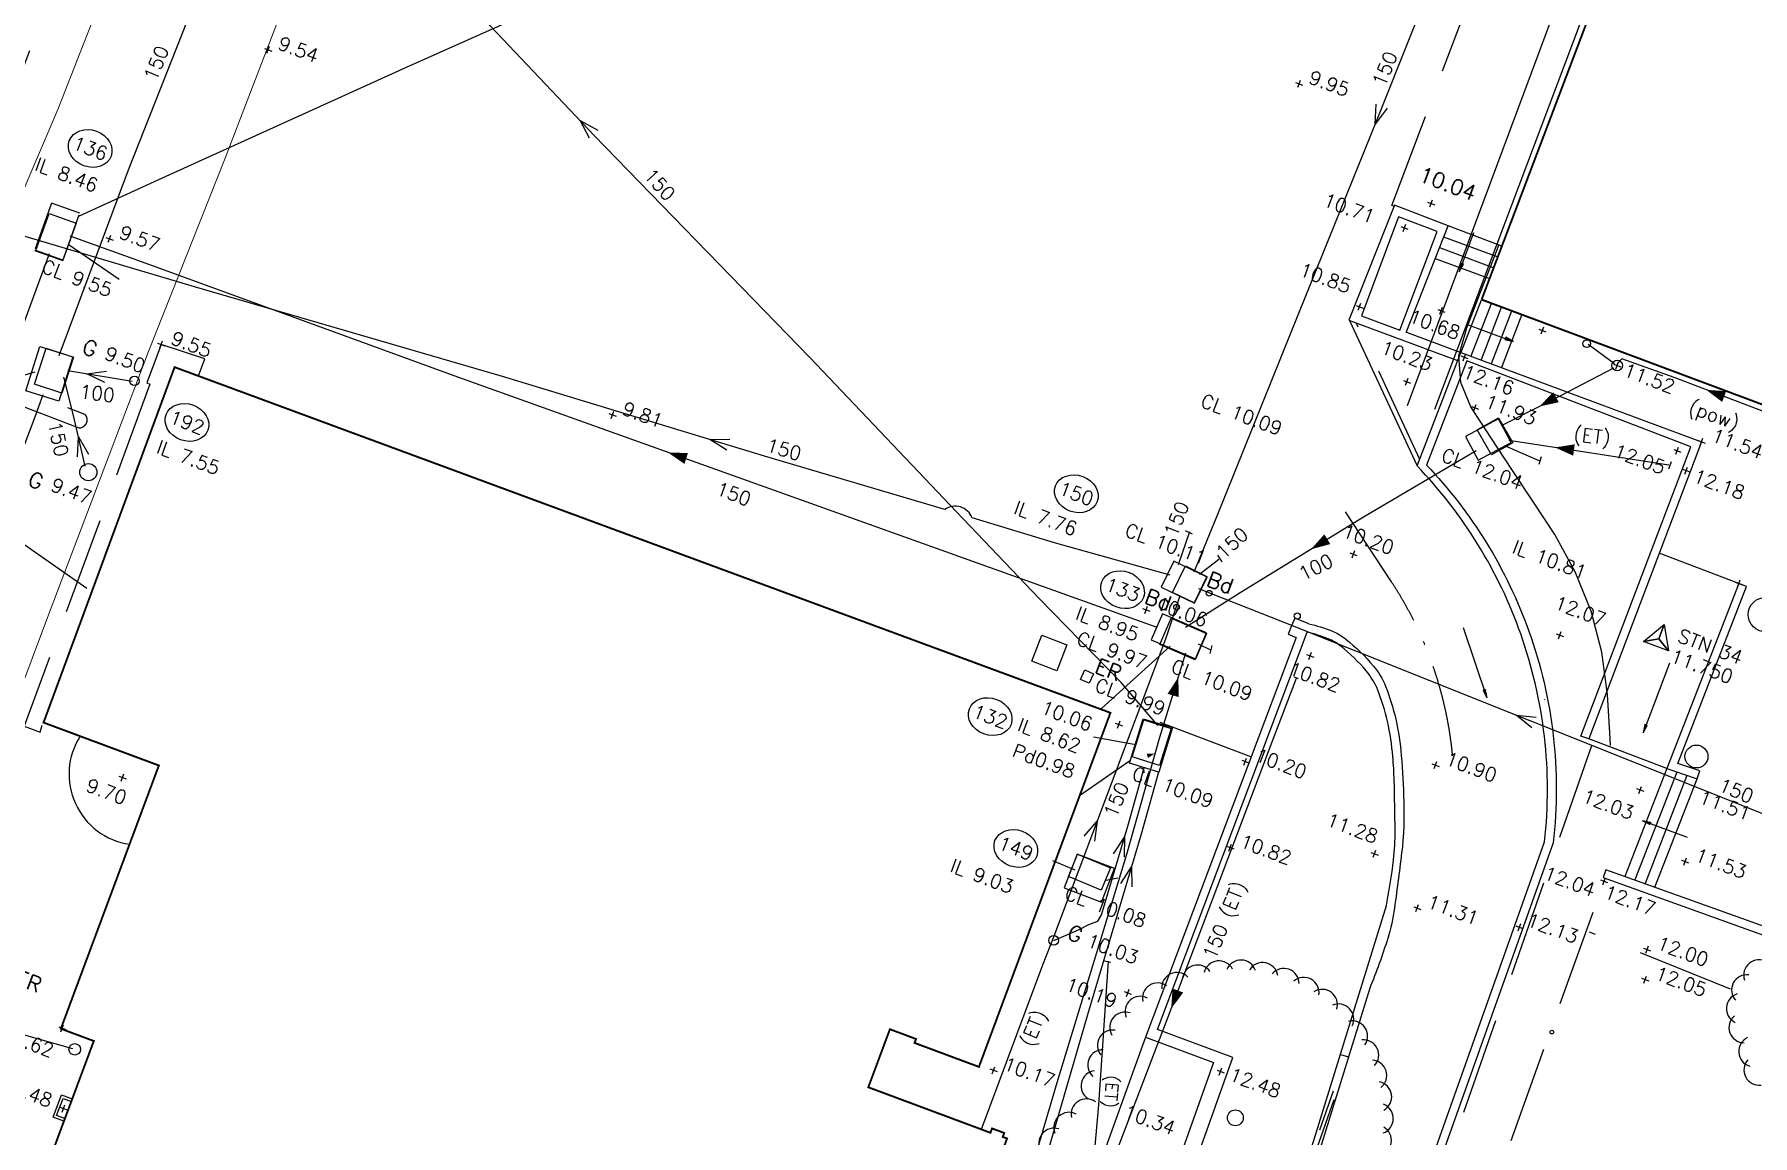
# Model space of a CAD drawing. Header units: millimetres. Extents: x 521005098 to 521837086, y 174609906 to 175681253.
# Drawn here: x 521315732 to 521360693, y 174778175 to 174806991 of the extents above; entities that cross this region are included whole.
import ezdxf
from ezdxf.enums import TextEntityAlignment as Align

# ---------------------------------------------------------------- set-up
doc = ezdxf.new("R2010")
doc.units = ezdxf.units.MM
doc.header["$LTSCALE"] = 200
for name, pattern in [('layout$0$ACAD_ISO10W100', [18.5, 12, -3, 0.5, -3]), ('layout$0$DASHED', [19.05, 12.7, -6.35]), ('layout$0$HIDDEN', [9.525, 6.35, -3.175]), ('layout$0$survey$0$DASHED', [19.05, 12.7, -6.35])]:
    doc.linetypes.add(name, pattern=pattern)
for name, color, linetype in [('layout$0$CWAY-CHAN-PAD', 31, 'Continuous'), ('layout$0$ED-CHAMBER', 7, 'layout$0$HIDDEN'), ('layout$0$ED-FOUL', 3, 'Continuous'), ('layout$0$ED-STORM', 3, 'Continuous'), ('layout$0$EX_MCWS', 7, 'Continuous'), ('layout$0$GT Path', 3, 'Continuous'), ('layout$0$GT Road', 6, 'Continuous'), ('layout$0$GT wall', 3, 'Continuous'), ('layout$0$survey$0$BT', 8, 'Continuous'), ('layout$0$survey$0$BUILDING', 8, 'Continuous'), ('layout$0$survey$0$CONTROL', 8, 'Continuous'), ('layout$0$survey$0$DETAIL', 8, 'Continuous'), ('layout$0$survey$0$GAS', 8, 'Continuous'), ('layout$0$survey$0$LEVEL', 8, 'Continuous'), ('layout$0$survey$0$ROAD', 8, 'Continuous'), ('layout$0$survey$0$SERVICE', 8, 'Continuous'), ('layout$0$survey$0$STAIRS', 8, 'Continuous'), ('layout$0$survey$0$TEXT_SERVICE', 8, 'Continuous'), ('layout$0$survey$0$VEGETATION', 8, 'Continuous'), ('layout$0$Wood Fence', 3, 'layout$0$FENCELINE1')]:
    doc.layers.add(name, color=color, linetype=linetype)
doc.styles.add('layout$0$ROMANS', font='Romans.shx')
doc.styles.add('layout$0$survey$0$ROMANS', font='Romans.shx')
doc.linetypes.add('layout$0$FENCELINE1', pattern='A,6.35,-2.54,[133,ltypeshp.shx,S=2.54,R=0,X=-2.54,Y=0],-2.54,25.4', length=36.83)

# ---------------------------------------------------------------- blocks, each defined once
blk = doc.blocks.new('layout$0$F')
at = {"layer": 'layout$0$ED-FOUL'}
blk.add_lwpolyline([(0, 0, 0, 0.3, 0), (-0.5, 0, 0.3, 0.3, 0)], format="xyseb", dxfattribs=at)
blk = doc.blocks.new('layout$0$S')
at = {"layer": 'layout$0$ED-STORM'}
blk.add_lwpolyline([(-0.5, 0.15), (0.001, 0), (-0.5, -0.151)], dxfattribs=at)
blk = doc.blocks.new('layout')
at = {"layer": 'layout$0$CWAY-CHAN-PAD'}
blk.add_polyline3d([(521356973.1, 174788383.2, 10749.5), (521356954, 174788712, 10733), (521356895, 174789720, 10683), (521356749, 174790822, 10633), (521356467, 174791897, 10583), (521356053, 174792929, 10533), (521355514, 174793901, 10483), (521354960, 174794747, 10433), (521354411, 174795583, 10383), (521353862, 174796419, 10333), (521353322, 174797241, 10283), (521353053, 174797884, 10233), (521353009, 174798579, 10183), (521353213, 174799310, 10133), (521353573, 174800243, 10083), (521353934, 174801176, 10033), (521354048, 174801472, 10018)], dxfattribs=at)
at = {"layer": 'layout$0$ED-CHAMBER'}
for points in [[(521316477.9, 174801072.9), (521316919.2, 174802314.8), (521316179.8, 174802577.5), (521315738.5, 174801335.5), (521316477.9, 174801072.9)], [(521316738.8, 174798553.1), (521316373, 174797393), (521315510.6, 174797664.9), (521315876.3, 174798824.9), (521316738.8, 174798553.1)], [(521354041.8, 174796933.9), (521353176.8, 174796469.4), (521353511.8, 174795845.6), (521354376.9, 174796310.1), (521354041.8, 174796933.9)], [(521346421.8, 174792790.2), (521345548.7, 174793209.8), (521345218.8, 174792523.3), (521346092, 174792103.8), (521346421.8, 174792790.2)], [(521346405.7, 174791332), (521345250.6, 174791829.8), (521344957, 174791148.5), (521346112.1, 174790650.8), (521346405.7, 174791332)], [(521345510, 174788850.6), (521345154.8, 174787684.3), (521344388.8, 174787917.5), (521344744.1, 174789083.9), (521345510, 174788850.6)], [(521343020.7, 174785538.9), (521342680.2, 174784657), (521343656.4, 174784280.1), (521343997, 174785161.8), (521343020.7, 174785538.9)]]:
    blk.add_lwpolyline(points, dxfattribs=at)
at = {"layer": 'layout$0$ED-FOUL'}
for points in [[(521337195.1, 174811501.6), (521331960.6, 174809025.2), (521325456.9, 174806126.1), (521319072.2, 174803226.9), (521316900.7, 174802231.2)], [(521337195.1, 174811501.6), (521331960.6, 174809025.2), (521325456.9, 174806126.1), (521319072.2, 174803226.9), (521316900.7, 174802231.2)], [(521345113.7, 174791475), (521337343.8, 174794249.3), (521326811.2, 174798018.7), (521318752.2, 174800963.7), (521316671.8, 174801709.1)], [(521345113.7, 174791475), (521337343.8, 174794249.3), (521326811.2, 174798018.7), (521318752.2, 174800963.7), (521316671.8, 174801709.1)], [(521316120, 174801251.1), (521313995.4, 174795477.5), (521310780.7, 174786327), (521308299.3, 174779504.8)], [(521316120, 174801251.1), (521313995.4, 174795477.5), (521310780.7, 174786327), (521308299.3, 174779504.8)], [(521317954.9, 174800573.9), (521316620.5, 174801495.3)], [(521317954.9, 174800573.9), (521316620.5, 174801495.3)], [(521356391.8, 174798881.1), (521357077.7, 174798375.6)], [(521356391.8, 174798881.1), (521357077.7, 174798375.6)], [(521362029.5, 174796718.5), (521358639.1, 174798008.5), (521357271.3, 174798498.4), (521357158.6, 174798382.7)], [(521362029.5, 174796718.5), (521358639.1, 174798008.5), (521357271.3, 174798498.4), (521357158.6, 174798382.7)], [(521357055.2, 174798253.5), (521355663.3, 174797534.4), (521354115.2, 174796748.7)], [(521357055.2, 174798253.5), (521355663.3, 174797534.4), (521354115.2, 174796748.7)], [(521355105.8, 174795834.2), (521354204.3, 174796223.8)], [(521355105.8, 174795834.2), (521354204.3, 174796223.8)], [(521358503, 174795715.7), (521356365.8, 174796054.6), (521354309.6, 174796363.7)], [(521358503, 174795715.7), (521356365.8, 174796054.6), (521354309.6, 174796363.7)], [(521353454.9, 174796097.8), (521350514.5, 174794361.2), (521347279.3, 174792380.8), (521345852.8, 174791469.5)], [(521353454.9, 174796097.8), (521350514.5, 174794361.2), (521347279.3, 174792380.8), (521345852.8, 174791469.5)], [(521355158.5, 174795933.9), (521355101.2, 174795733.1)], [(521355158.5, 174795933.9), (521355101.2, 174795733.1)], [(521358557.1, 174795804.1), (521358487.2, 174795613.3)], [(521358557.1, 174795804.1), (521358487.2, 174795613.3)], [(521343653.4, 174789347.9), (521345452.9, 174790982.9)], [(521343653.4, 174789347.9), (521345452.9, 174790982.9)], [(521346184.4, 174791045.1), (521346509.1, 174790882.9)], [(521346184.4, 174791045.1), (521346509.1, 174790882.9)], [(521346539.7, 174790996.1), (521346492, 174790791.8)], [(521346539.7, 174790996.1), (521346492, 174790791.8)], [(521337266, 174764896.7), (521338022.5, 174764879.5), (521338108.4, 174764907.4), (521338185, 174764998.4), (521338800.3, 174767137.3), (521340357.6, 174772307), (521342494.9, 174779563.6), (521344320, 174785538.8), (521345182.5, 174788604.2), (521345865.8, 174790810.1)], [(521337266, 174764896.7), (521338022.5, 174764879.5), (521338108.4, 174764907.4), (521338185, 174764998.4), (521338800.3, 174767137.3), (521340357.6, 174772307), (521342494.9, 174779563.6), (521344320, 174785538.8), (521345182.5, 174788604.2), (521345865.8, 174790810.1)], [(521343417.9, 174776115), (521345396.3, 174781282.1), (521348147.7, 174788546.5), (521348753.6, 174790142.4)], [(521343417.9, 174776115), (521345396.3, 174781282.1), (521348147.7, 174788546.5), (521348753.6, 174790142.4)], [(521348696.8, 174790179.4), (521348800, 174790136.2)], [(521348696.8, 174790179.4), (521348800, 174790136.2)], [(521342370.4, 174785370.7), (521342953.2, 174785130.3)], [(521342370.4, 174785370.7), (521342953.2, 174785130.3)], [(521343774.7, 174784862), (521344081.6, 174784917.4)], [(521343774.7, 174784862), (521344081.6, 174784917.4)], [(521343831.7, 174782742.1), (521343578.7, 174778977.5), (521343327.3, 174776148.2)], [(521343831.7, 174782742.1), (521343578.7, 174778977.5), (521343327.3, 174776148.2)], [(521343735.4, 174782745), (521343901.6, 174782711.2)], [(521343735.4, 174782745), (521343901.6, 174782711.2)]]:
    blk.add_lwpolyline(points, dxfattribs=at)
at = {"layer": 'layout$0$ED-FOUL', "linetype": 'Continuous'}
blk.add_lwpolyline([(521343187.7, 174787624.3, 0, 0, 0), (521343865.1, 174787891.7, 0, 0, 0), (521345043.3, 174788172.1, 0, 120.6, 0), (521344854.3, 174788114.3, 120.6, 120.6, 0)], format="xyseb", dxfattribs=at)
blk.add_lwpolyline([(521343187.7, 174787624.3, 0, 0, 0), (521343865.1, 174787891.7, 0, 0, 0), (521345043.3, 174788172.1, 0, 120.6, 0), (521344854.3, 174788114.3, 120.6, 120.6, 0)], format="xyseb", dxfattribs=at)
for centre in [(521317193.5, 174804006), (521317193.5, 174804006), (521344206.5, 174792461.1), (521344206.5, 174792461.1), (521341413.8, 174785690.1), (521341413.8, 174785690.1)]:
    blk.add_ellipse(centre, major_axis=(546.6, -203.5), ratio=0.8266745, dxfattribs=at)
at = {"layer": 'layout$0$ED-STORM'}
for points in [[(521355111.1, 174815221.2), (521354275.6, 174813249.5), (521352675.5, 174809307.3), (521350861.3, 174804750.9), (521348813.9, 174799690.4), (521346672.5, 174794388.2), (521346068.7, 174792916)], [(521316379.8, 174798591.8), (521318196.4, 174803450.1), (521320293.4, 174808779.3), (521321541.9, 174812071.2), (521321769.4, 174812707.4)], [(521345126.8, 174788903.2), (521344170, 174790035.1), (521342024.2, 174792227.3), (521339859.9, 174794502), (521336025.9, 174798540.3), (521330384, 174804349.4), (521325759.7, 174809228.8), (521322525.7, 174812571.3)], [(521312664.2, 174797220), (521314239.5, 174797725.2), (521315756.5, 174798159.9)], [(521317064.9, 174795690.1), (521316751.9, 174797021.8), (521316501.4, 174798022.4)], [(521318295, 174797912.3), (521316604.2, 174798185)], [(521310417.5, 174782748.9), (521311480.1, 174785621.9), (521313827.2, 174791914.6), (521315736.9, 174796939), (521315961, 174797565.7)], [(521345958.1, 174793973.5), (521345664.6, 174793112.7)], [(521345841.9, 174794010.6), (521346030.5, 174793920)], [(521346726.1, 174793248.8), (521346219.6, 174792855.3)], [(521346687.8, 174793365.6), (521346801.5, 174793188.7)], [(521340517.9, 174778345.2), (521342123.6, 174782642.6), (521342408.6, 174783376.8), (521343757.6, 174786972.8), (521345339.6, 174791175.8), (521345706.2, 174792280.5)], [(521365640.4, 174784652.5), (521360873.5, 174786630.4), (521354874.8, 174789026.6), (521348437.7, 174791599.7), (521346202.2, 174792483)], [(521343443.9, 174788613.1), (521344550.2, 174788413.7)], [(521340877.1, 174776666.6), (521341579.9, 174776961), (521342002.5, 174777228.3), (521342136.3, 174777520.1), (521342309.6, 174777949), (521343294.4, 174781348.4), (521344700.6, 174786075.7), (521345152.8, 174787695.3)], [(521342410.6, 174783278.6), (521343053.6, 174783557.1), (521343342.5, 174783711.1), (521343560.1, 174783788.3), (521343658.1, 174783952.5), (521344346.4, 174786275.7), (521344768.5, 174787798.2)], [(521343080.7, 174787074.4), (521344414.1, 174788000.5)], [(521316741.8, 174780444.3), (521314079.8, 174781197.1), (521311851.2, 174781818.3), (521310654.5, 174782169.8)]]:
    blk.add_lwpolyline(points, dxfattribs=at)
blk.add_lwpolyline([(521345450.9, 174792839.2), (521342425.1, 174793685.2), (521340271.4, 174794340.5, 0.4857054), (521339552, 174794559), (521334836.7, 174795956.9), (521327981.8, 174798039.1), (521319926.3, 174800387.8), (521314606, 174801962.3), (521308980.6, 174803605.1)], format="xyb", dxfattribs=at)
at = {"layer": 'layout$0$ED-STORM', "linetype": 'layout$0$DASHED'}
blk.add_lwpolyline([(521317101.8, 174792495.5), (521314907.7, 174794023.7, 0.5099672), (521314537.6, 174794283.7), (521312874.8, 174795460.5), (521309772, 174797683.8), (521307181.4, 174799503.2)], format="xyb", dxfattribs=at)
at = {"layer": 'layout$0$ED-STORM', "linetype": 'Continuous'}
for centre in [(521346472.7, 174792368.6), (521345620.2, 174792001.5)]:
    blk.add_circle(centre, 75, dxfattribs=at)
for centre in [(521319724.2, 174796838), (521342997.3, 174794971.3), (521340743.5, 174789138.2)]:
    blk.add_ellipse(centre, major_axis=(546.6, -203.5), ratio=0.8266745, dxfattribs=at)
at = {"layer": 'layout$0$EX_MCWS', "lineweight": 0, "ltscale": 0.5}
for points in [[(521312780.7, 174782938.6), (521316075, 174791730), (521318723, 174798696.8), (521320703, 174803706.4), (521323082.3, 174809895.1)], [(521312780.7, 174782938.6), (521316075, 174791730), (521318723, 174798696.8), (521320703, 174803706.4), (521323082.3, 174809895.1)], [(521283181.3, 174720249.6), (521283338.5, 174720457.1), (521285047.9, 174721757.2), (521285167.3, 174721994.8), (521285280.1, 174722391.7), (521287204.4, 174727308), (521289916.6, 174734213.5), (521292567.2, 174740833.1), (521294312.1, 174745274.2), (521294866.5, 174746537.4), (521295704.2, 174748973.5), (521297633.4, 174754331.6), (521299926.9, 174760714.2), (521302067.2, 174766590.1), (521304287.6, 174772507.1), (521306293.4, 174778015.7), (521308927.4, 174785328.5), (521311747.6, 174793076.3), (521314063.9, 174799196.1), (521315209.3, 174802368.9), (521316342.6, 174805021.4), (521318383.5, 174810241.4), (521319839.5, 174813982.1), (521320300.8, 174815138.6)], [(521283181.3, 174720249.6), (521283338.5, 174720457.1), (521285047.9, 174721757.2), (521285167.3, 174721994.8), (521285280.1, 174722391.7), (521287204.4, 174727308), (521289916.6, 174734213.5), (521292567.2, 174740833.1), (521294312.1, 174745274.2), (521294866.5, 174746537.4), (521295704.2, 174748973.5), (521297633.4, 174754331.6), (521299926.9, 174760714.2), (521302067.2, 174766590.1), (521304287.6, 174772507.1), (521306293.4, 174778015.7), (521308927.4, 174785328.5), (521311747.6, 174793076.3), (521314063.9, 174799196.1), (521315209.3, 174802368.9), (521316342.6, 174805021.4), (521318383.5, 174810241.4), (521319839.5, 174813982.1), (521320300.8, 174815138.6)]]:
    blk.add_lwpolyline(points, dxfattribs=at)
at = {"layer": 'layout$0$GT Path', "color": 7, "linetype": 'layout$0$ACAD_ISO10W100'}
blk.add_arc((521342887, 174787170.9), 10000, 5.42008, 33.3176, dxfattribs=at)
at = {"layer": 'layout$0$GT Road', "color": 7}
blk.add_line((521351243.4, 174792663.7), (521350035.3, 174794501.5), dxfattribs=at)
at = {"layer": 'layout$0$GT wall'}
blk.add_lwpolyline([(521349905.6, 174780297.6), (521350117.1, 174780237.2)], dxfattribs=at)
at = {"layer": 'layout$0$survey$0$BT', "linetype": 'Continuous', "flags": 128}
blk.add_lwpolyline([(521358816.2, 174814276), (521352369.7, 174797174.6)], dxfattribs=at)
at = {"layer": 'layout$0$survey$0$BUILDING', "linetype": 'Continuous', "const_width": 50, "flags": 128}
for points in [[(521357050.6, 174809145.8), (521353601.1, 174800051.6)], [(521401283.3, 174792187.7), (521392312.1, 174795562.7), (521391332.7, 174793045.2), (521391497.8, 174792983.7), (521388297.3, 174784450.3), (521388128.6, 174784513.1), (521387941.6, 174784450.2), (521387878.8, 174784281.6), (521361772.8, 174794110.5), (521361835.6, 174794279.2), (521361764.2, 174794422.8), (521361595.5, 174794485.6), (521362527, 174796715.3), (521353601.1, 174800051.6)], [(521314158.1, 174772247.7), (521317287.3, 174780651.5), (521316425.2, 174780972.5), (521318989.9, 174787860.5), (521315972.3, 174788984.1), (521319401.3, 174798283.3), (521343888.9, 174789239.4), (521340447.7, 174779974.5), (521338764.3, 174780601.3), (521338802.7, 174780704.4), (521338118.5, 174780959.1), (521337553.2, 174779441), (521340748.9, 174778251), (521340790.8, 174778363.5), (521341109.4, 174778244.9), (521341071, 174778141.8), (521341183.5, 174778099.9), (521339368.9, 174773226.8), (521339923.6, 174772347), (521338724.8, 174769048.4), (521337721.5, 174768774.7), (521335988.3, 174764145.3), (521335941.4, 174764162.7), (521334189.7, 174759458.3)]]:
    blk.add_lwpolyline(points, dxfattribs=at)
at = {"layer": 'layout$0$survey$0$CONTROL', "linetype": 'Continuous', "flags": 128}
blk.add_lwpolyline([(521358234.4, 174791172.3), (521358374, 174791547.1), (521358489.2, 174790864), (521358234.4, 174791172.3), (521357840, 174791105.7), (521358374, 174791547.1), (521358234.4, 174791172.3), (521358489.2, 174790864), (521357840, 174791105.7), (521358234.4, 174791172.3)], dxfattribs=at)
at = {"layer": 'layout$0$survey$0$DETAIL', "linetype": 'layout$0$survey$0$DASHED', "flags": 128}
for points in [[(521351298.6, 174802496.7), (521351251.8, 174802514.3), (521353158.3, 174807575.4), (521354338.2, 174807130.9), (521354723.1, 174808152.6)], [(521319049.6, 174798874.9), (521318677.9, 174797876.6), (521318754.3, 174797839.2)], [(521320025.9, 174798052.7), (521320193.3, 174798502.4), (521319049.6, 174798874.9)], [(521318754.3, 174797839.2), (521315467.8, 174788889.1), (521315881.1, 174788736.7), (521315965.6, 174788985.9)], [(521347565.5, 174788086.6), (521344063.4, 174789418.4)], [(521356475, 174788376.2), (521352086.6, 174775800)], [(521353092.4, 174774460.3), (521356805.2, 174784831.1)], [(521360112.7, 174782006.7), (521356425.2, 174783500.7)]]:
    blk.add_lwpolyline(points, dxfattribs=at)
at = {"layer": 'layout$0$survey$0$DETAIL', "linetype": 'Continuous', "flags": 128}
for points in [[(521351627.9, 174799191.9), (521352725.9, 174801983), (521351322.5, 174802523.3), (521350128.9, 174799512.7), (521352973.7, 174798453.9)], [(521351631.8, 174799201.9), (521353059.3, 174798670.5)], [(521351914.9, 174795699.4), (521353059.3, 174798670.5), (521359358.2, 174796328.6), (521356405.7, 174788554.8), (521356199.5, 174788631.6), (521359074.7, 174796201.8), (521353210.5, 174798451.1), (521352159.4, 174795722.1)], [(521349080.4, 174791565.4), (521348709.8, 174791718.4), (521348625.8, 174791515), (521348535, 174791294.8), (521348745.6, 174791207.9), (521344810.6, 174780749.4), (521346586.9, 174780088.1), (521345402.1, 174776752.2), (521344506.9, 174777070.1), (521343767.3, 174774987.6), (521344078.3, 174774877.1), (521341628.5, 174767979.2), (521339875.7, 174768601.7), (521339802.1, 174768394.4), (521341441.8, 174767812.1), (521339537.5, 174762450.2), (521339641.1, 174762413.4), (521337448.4, 174756505.8)], [(521337656.2, 174756433.6), (521339922.1, 174762547.1), (521339818.4, 174762583.9), (521341649.1, 174767738.5), (521344838.5, 174776718.9), (521345733.7, 174776401), (521347090.5, 174780221.2), (521345122.7, 174780954), (521349033, 174791347)], [(521355474, 174785838.9), (521351942.3, 174775906.8), (521351736.1, 174775983.6), (521355249.6, 174785864.5)], [(521350672.4, 174782032.9), (521349104.9, 174776963.4), (521348898.4, 174777040.3), (521351111, 174784195.8)], [(521344810.6, 174780749.4), (521343576.7, 174777337.4)], [(521316506.6, 174778554.7), (521316225.4, 174778659.3), (521316441.8, 174779240.4), (521316722.9, 174779135.7)], [(521316531, 174778620.3), (521316315.4, 174778700.5), (521316482.9, 174779150.3), (521316698.5, 174779070.1)]]:
    blk.add_lwpolyline(points, dxfattribs=at)
for points in [[(521351464.6, 174799249.7), (521352437.6, 174801832.5), (521351426.9, 174802213.2), (521350453.9, 174799630.4)], [(521359242.4, 174787512.9), (521359312.4, 174787721.5), (521358733, 174787915.7), (521360532.2, 174792544.5), (521360327.2, 174792624.2), (521358444.4, 174787780.5)], [(521356854.4, 174785134.5), (521356780, 174784927.4), (521362724.2, 174782793.3), (521362798.5, 174783000.4)]]:
    blk.add_lwpolyline(points, close=True, dxfattribs=at)
at = {"layer": 'layout$0$survey$0$DETAIL', "linetype": 'Continuous'}
for points in [[(521355249.6, 174785864.5, 0.0564048), (521355244.7, 174788619, 0.0564048), (521354624.3, 174791302.8, 0.0531563), (521353504, 174793645.5, 0.0531563), (521351914.9, 174795699.4)], [(521352159.4, 174795722.1, -0.0523265), (521353726.3, 174793689.8, -0.0523265), (521354837.3, 174791376.6, -0.057235), (521355473.6, 174788644.3, -0.057235), (521355474, 174785838.9)], [(521351102.7, 174784156.6, 0.0187487), (521351296.1, 174785394.7, 0.0311627), (521351337.8, 174786147.9, 0.0057751), (521351313, 174787475.7, 0.0124294), (521351279, 174788091.8, 0.0357876), (521351137.9, 174789016.7, 0.0391628), (521350884.1, 174789833.4, 0.0805122), (521350583.6, 174790334.5, 0.0502176), (521349913.4, 174790983.8, 0.0695624), (521349583.1, 174791177.4, 0.0461413), (521349033, 174791347)], [(521349080.4, 174791565.4, -0.04685), (521349683.5, 174791380.4, -0.0702898), (521350046.9, 174791166.6, -0.0494919), (521350770.3, 174790463.8, -0.0812565), (521351086.8, 174789934.3, -0.0384222), (521351353.4, 174789072.1, -0.0359897), (521351498.3, 174788119.8, -0.0122275), (521351563.9, 174786920.1, -0.018794), (521351558.1, 174786138.3, -0.0181378), (521351520.4, 174785674.6, -0.0054195), (521351321.1, 174784130.8, -0.0401942), (521351143.1, 174783332.8, -0.0237465), (521350672.4, 174782032.9)]]:
    blk.add_lwpolyline(points, format="xyb", dxfattribs=at)
blk.add_circle((521348777, 174791772.1), 80, dxfattribs=at)
blk.add_arc((521318494.4, 174787633.9), 1855.2, 147.59042, 261.56351, dxfattribs=at)
at = {"layer": 'layout$0$survey$0$GAS', "linetype": 'Continuous', "flags": 128}
blk.add_lwpolyline([(521370521.3, 174847891.3), (521351654.7, 174797269)], dxfattribs=at)
at = {"layer": 'layout$0$survey$0$LEVEL', "flags": 128}
for points in [[(521321757.5, 174806625.2), (521321944.9, 174806555.4)], [(521321816.3, 174806496.6), (521321886.1, 174806684)], [(521348729.2, 174805736), (521348916.7, 174805666.3)], [(521348788, 174805607.4), (521348857.8, 174805794.9)], [(521352185.9, 174802603), (521352373.4, 174802533.2)], [(521352244.8, 174802474.4), (521352314.6, 174802661.8)], [(521317604.6, 174801680.2), (521317792, 174801610.4)], [(521317663.4, 174801551.6), (521317733.2, 174801739)], [(521351487.4, 174801964.4), (521351674.8, 174801894.6)], [(521351546.2, 174801835.7), (521351616, 174802023.2)], [(521350314.7, 174799899.3), (521350502.1, 174799829.5)], [(521350373.5, 174799770.7), (521350443.3, 174799958.1)], [(521352510.3, 174799667.6), (521352580, 174799855)], [(521352451.4, 174799796.2), (521352638.9, 174799726.4)], [(521318955.9, 174798909.8), (521319143.4, 174798840)], [(521319014.7, 174798781.2), (521319084.5, 174798968.6)], [(521355098, 174799281.6), (521355285.4, 174799211.8)], [(521355156.8, 174799153), (521355226.6, 174799340.4)], [(521353056.6, 174798579.1), (521353244.1, 174798509.3)], [(521353115.5, 174798450.5), (521353185.3, 174798637.9)], [(521357055.5, 174798362.2), (521357242.9, 174798292.4)], [(521357114.3, 174798233.6), (521357184.1, 174798421)], [(521351553.2, 174797937.3), (521351740.6, 174797867.5)], [(521351612, 174797808.7), (521351681.8, 174797996.1)], [(521330822.9, 174796940.3), (521330892.7, 174797127.8)], [(521353333.4, 174797251.3), (521353520.8, 174797181.5)], [(521353392.2, 174797122.7), (521353462, 174797310.1)], [(521330764.1, 174797069), (521330951.5, 174796999.2)], [(521359264.5, 174796363.5), (521359452, 174796293.7)], [(521359323.3, 174796234.9), (521359393.1, 174796422.3)], [(521358628, 174796132.6), (521358815.5, 174796062.8)], [(521358686.9, 174796004), (521358756.7, 174796191.4)], [(521358860.8, 174795610.2), (521359048.2, 174795540.4)], [(521358919.6, 174795481.6), (521358989.4, 174795669)], [(521350151.5, 174793426.6), (521350338.9, 174793356.8)], [(521350210.3, 174793298), (521350280.1, 174793485.4)], [(521360233.5, 174792659.1), (521360420.9, 174792589.3)], [(521360292.3, 174792530.4), (521360362.1, 174792717.9)], [(521344731.5, 174791969.4), (521344918.9, 174791899.6)], [(521344790.3, 174791840.8), (521344860.1, 174792028.2)], [(521355555.2, 174791307.5), (521355742.6, 174791237.7)], [(521355614, 174791178.9), (521355683.8, 174791366.3)], [(521349079.5, 174790637.4), (521349149.3, 174790824.9)], [(521349020.7, 174790766.1), (521349208.1, 174790696.3)], [(521344072.3, 174788840.2), (521344142.1, 174789027.7)], [(521344013.5, 174788968.8), (521344200.9, 174788899)], [(521347323.7, 174787996.3), (521347511.1, 174787926.5)], [(521347382.5, 174787867.7), (521347452.3, 174788055.1)], [(521352300.7, 174787906.2), (521352488.1, 174787836.4)], [(521352359.5, 174787777.5), (521352429.3, 174787965)], [(521317943.2, 174787583), (521318130.6, 174787513.2)], [(521318002, 174787454.4), (521318071.8, 174787641.9)], [(521357656.4, 174787254.6), (521357843.8, 174787184.8)], [(521357715.2, 174787126), (521357785, 174787313.4)], [(521346926.8, 174785746.8), (521347114.2, 174785677)], [(521346985.6, 174785618.2), (521347055.4, 174785805.6)], [(521350702.8, 174785586.4), (521350890.2, 174785516.6)], [(521350761.6, 174785457.8), (521350831.4, 174785645.2)], [(521358888.6, 174785253.6), (521358958.4, 174785441.1)], [(521358829.8, 174785382.3), (521359017.2, 174785312.5)], [(521356711.5, 174784866), (521356898.9, 174784796.2)], [(521356770.3, 174784737.4), (521356840.1, 174784924.8)], [(521351823.8, 174784165.1), (521352011.2, 174784095.3)], [(521351882.6, 174784036.5), (521351952.4, 174784224)], [(521354494.7, 174783663.4), (521354682.1, 174783593.7)], [(521354553.5, 174783534.8), (521354623.3, 174783722.3)], [(521357836.4, 174783079.4), (521358023.8, 174783009.6)], [(521357895.2, 174782950.8), (521357965, 174783138.2)], [(521357787.7, 174782291.6), (521357975.2, 174782221.8)], [(521357846.5, 174782163), (521357916.3, 174782350.4)], [(521344246, 174781944.7), (521344433.4, 174781874.9)], [(521344304.8, 174781816.1), (521344374.6, 174782003.5)], [(521316368.5, 174781019.1), (521316555.9, 174780949.3)], [(521316427.3, 174780890.5), (521316497.1, 174781078)], [(521340735.9, 174779919.7), (521340923.3, 174779849.9)], [(521340794.7, 174779791.1), (521340864.5, 174779978.6)], [(521346679.1, 174779889.1), (521346866.5, 174779819.3)], [(521346737.9, 174779760.5), (521346807.7, 174779947.9)], [(521316399.6, 174778922.1), (521316587, 174778852.3)], [(521316458.4, 174778793.5), (521316528.2, 174778980.9)]]:
    blk.add_lwpolyline(points, dxfattribs=at)
at = {"layer": 'layout$0$survey$0$ROAD', "linetype": 'layout$0$survey$0$DASHED', "flags": 128}
for points in [[(521319681, 174817238.4), (521313569.6, 174801214.5), (521306926.1, 174783381.9), (521298921.6, 174762008.7), (521290216.2, 174738486.2), (521286118.5, 174727245.1), (521284496.3, 174722982.8)], [(521351981.1, 174795871.2), (521350321.4, 174799441.1)], [(521341756.3, 174756775.1), (521349725.2, 174779347.7)]]:
    blk.add_lwpolyline(points, dxfattribs=at)
at = {"layer": 'layout$0$survey$0$ROAD', "linetype": 'Continuous', "flags": 128}
for points in [[(521351910.9, 174795713.8), (521350154, 174799492.7)], [(521341869.5, 174756735.3), (521349746.6, 174779120.1)]]:
    blk.add_lwpolyline(points, dxfattribs=at)
at = {"layer": 'layout$0$survey$0$ROAD', "linetype": 'layout$0$survey$0$DASHED', "flags": 128}
blk.add_lwpolyline([(521317051, 174797053.8, -0.6205056), (521316901.4, 174796682.8), (521313587.6, 174797960.5, -0.6356128), (521313731.5, 174798333.8), (521317045.3, 174797056)], format="xyb", dxfattribs=at)
at = {"layer": 'layout$0$survey$0$SERVICE', "linetype": 'Continuous', "flags": 128}
for points in [[(521315774.3, 174801335), (521316120.6, 174802305), (521316826.9, 174802052.9), (521316480.6, 174801082.9)], [(521315738.2, 174797835.3), (521316044.3, 174798776.8), (521316757.6, 174798544.9), (521316451.5, 174797603.4)], [(521354043.5, 174796956.8), (521354414.1, 174796304.8), (521353857.8, 174795988.5), (521353487.1, 174796640.5)], [(521345512.2, 174792388.7), (521345848.8, 174793081.3), (521346415.4, 174792805.9), (521346078.8, 174792113.3)], [(521346104.3, 174790628.1), (521345177.6, 174791029.8), (521345475.9, 174791717.9), (521346402.6, 174791316.3)], [(521342747.4, 174791018.1), (521342486.3, 174790336.3), (521341832.6, 174790586.7), (521342093.7, 174791268.4)], [(521343444.4, 174790259.7), (521343335.1, 174790012.8), (521343106.5, 174790113.9), (521343215.8, 174790360.8)], [(521345478.5, 174788825.6), (521345173.3, 174787862.8), (521344458.4, 174788089.4), (521344763.6, 174789052.2)], [(521343647, 174784600.7), (521342787.2, 174784955.1), (521343027.3, 174785537.6), (521343887.1, 174785183.1)]]:
    blk.add_lwpolyline(points, close=True, dxfattribs=at)
at = {"layer": 'layout$0$survey$0$SERVICE', "linetype": 'Continuous'}
for centre, radius in [((521356353.3, 174798898.7), 100), ((521357149.2, 174798327.3), 140), ((521318352.6, 174797924.2), 125), ((521317145.3, 174795534.9), 225), ((521342404.5, 174783284.8), 125), ((521316788.1, 174780432.2), 150)]:
    blk.add_circle(centre, radius, dxfattribs=at)
at = {"layer": 'layout$0$survey$0$STAIRS', "linetype": 'Continuous', "flags": 128}
for points in [[(521352604.7, 174801695.1), (521354024, 174801166.6)], [(521354131.4, 174801449.7), (521352725.9, 174801983)], [(521352497.3, 174801411.9), (521353916.6, 174800883.4)], [(521352389.8, 174801128.7), (521353809.2, 174800600.2)], [(521353588.9, 174800040.6), (521353059.3, 174798670.5)], [(521353852.7, 174799941.9), (521353323.2, 174798571.9)], [(521354116.6, 174799843.3), (521353587.1, 174798473.3)], [(521354380.5, 174799744.7), (521353850.9, 174798374.7)], [(521354656.6, 174799657.1), (521354122.5, 174798275.3)], [(521358444.4, 174787780.5), (521357348.8, 174784957)], [(521358709.3, 174787690), (521357613.7, 174784866.5)], [(521358974.3, 174787599.5), (521357878.6, 174784776)], [(521358129.9, 174784676.5), (521359239.2, 174787509)]]:
    blk.add_lwpolyline(points, dxfattribs=at)
at = {"layer": 'layout$0$survey$0$STAIRS', "flags": 128}
for points in [[(521353392.8, 174801801.2), (521353014.9, 174800781.6)], [(521353031, 174800810.5), (521353020.8, 174800806)], [(521353039, 174800824.9), (521353023.7, 174800818.2)], [(521353047.1, 174800839.3), (521353026.7, 174800830.4)], [(521353055.2, 174800853.8), (521353029.7, 174800842.6)], [(521353063.2, 174800868.2), (521353032.6, 174800854.8)], [(521353071.3, 174800882.7), (521353035.6, 174800867)], [(521353079.3, 174800897.1), (521353038.5, 174800879.2)], [(521353087.4, 174800911.5), (521353041.5, 174800891.4)], [(521353095.5, 174800926), (521353044.4, 174800903.6)], [(521353103.5, 174800940.4), (521353047.4, 174800915.9)], [(521353111.5, 174800954.9), (521353050.3, 174800928)], [(521353119.6, 174800969.3), (521353053.3, 174800940.2)], [(521353115.6, 174800978.4), (521353056.2, 174800952.5)], [(521353102.4, 174800983.6), (521353059.2, 174800964.7)], [(521353089.3, 174800988.8), (521353062.1, 174800976.9)], [(521353076.1, 174800993.9), (521353065.1, 174800989.1)], [(521353247, 174799394.6), (521354426.1, 174798957.3)], [(521354213.8, 174799018.5), (521354218.6, 174799007.5)], [(521354219, 174799031.7), (521354230.9, 174799004.5)], [(521354224.1, 174799044.9), (521354243.1, 174799001.6)], [(521354229.3, 174799058), (521354255.3, 174798998.6)], [(521354238.5, 174799062), (521354267.5, 174798995.7)], [(521354252.9, 174799054), (521354279.7, 174798992.7)], [(521354267.3, 174799045.9), (521354291.9, 174798989.8)], [(521354281.8, 174799037.9), (521354304.1, 174798986.8)], [(521354296.2, 174799029.8), (521354316.3, 174798983.9)], [(521354310.7, 174799021.7), (521354328.5, 174798980.9)], [(521354325.1, 174799013.7), (521354340.7, 174798978)], [(521354339.5, 174799005.7), (521354352.9, 174798975)], [(521354353.9, 174798997.6), (521354365.1, 174798972.1)], [(521354368.4, 174798989.5), (521354377.3, 174798969.1)], [(521354382.9, 174798981.5), (521354389.5, 174798966.2)], [(521354397.3, 174798973.5), (521354401.8, 174798963.2)], [(521353119.8, 174791473.7), (521353739.3, 174789627.5)], [(521358516.7, 174790534.4), (521357826.3, 174788713.6)], [(521353649.9, 174789829.6), (521353644.6, 174789818.8)], [(521353663.3, 174789834.1), (521353650.1, 174789807.6)], [(521353676.8, 174789838.6), (521353655.7, 174789796.3)], [(521353690.2, 174789843.1), (521353661.3, 174789785)], [(521353699.1, 174789838.6), (521353666.9, 174789773.8)], [(521353702.2, 174789822.4), (521353672.4, 174789762.5)], [(521353705.3, 174789806.1), (521353678, 174789751.3)], [(521353708.4, 174789789.9), (521353683.6, 174789740)], [(521353711.5, 174789773.7), (521353689.1, 174789728.8)], [(521353714.6, 174789757.4), (521353694.7, 174789717.5)], [(521353717.6, 174789741.2), (521353700.3, 174789706.3)], [(521353720.8, 174789724.9), (521353705.8, 174789695)], [(521353723.8, 174789708.7), (521353711.4, 174789683.8)], [(521353726.9, 174789692.5), (521353717, 174789672.5)], [(521353730, 174789676.2), (521353722.6, 174789661.3)], [(521353733.1, 174789660), (521353728.1, 174789650)], [(521357842.1, 174788742.6), (521357831.9, 174788738.1)], [(521357849.9, 174788757.1), (521357834.7, 174788750.3)], [(521357857.9, 174788771.7), (521357837.5, 174788762.5)], [(521357865.8, 174788786.2), (521357840.4, 174788774.8)], [(521357873.7, 174788800.7), (521357843.2, 174788787)], [(521357881.5, 174788815.3), (521357846, 174788799.2)], [(521357889.5, 174788829.8), (521357848.8, 174788811.5)], [(521357897.4, 174788844.3), (521357851.7, 174788823.7)], [(521357905.3, 174788858.8), (521357854.5, 174788836)], [(521357913.1, 174788873.3), (521357857.3, 174788848.2)], [(521357921.1, 174788887.9), (521357860.1, 174788860.4)], [(521357929, 174788902.4), (521357862.9, 174788872.6)], [(521357924.9, 174788911.5), (521357865.8, 174788884.9)], [(521357911.7, 174788916.5), (521357868.6, 174788897.1)], [(521357898.4, 174788921.5), (521357871.4, 174788909.4)], [(521357885.2, 174788926.6), (521357874.2, 174788921.6)], [(521358985.3, 174785974.3), (521357807.4, 174786414.7)], [(521357839.7, 174786408), (521357829.6, 174786403.2)], [(521357855.9, 174786404.7), (521357840.8, 174786397.5)], [(521357872.1, 174786401.3), (521357852, 174786391.7)], [(521357888.3, 174786398), (521357863.2, 174786386)], [(521357904.5, 174786394.7), (521357874.3, 174786380.2)], [(521357920.7, 174786391.3), (521357885.5, 174786374.5)], [(521357936.8, 174786387.9), (521357896.6, 174786368.7)], [(521357953, 174786384.6), (521357907.8, 174786363)], [(521357969.3, 174786381.2), (521357919, 174786357.2)], [(521357985.4, 174786377.9), (521357930.1, 174786351.5)], [(521358001.6, 174786374.5), (521357941.3, 174786345.7)], [(521358017.8, 174786371.2), (521357952.4, 174786340)], [(521358022.1, 174786362.2), (521357963.6, 174786334.2)], [(521358017.4, 174786348.8), (521357974.8, 174786328.5)], [(521358012.7, 174786335.5), (521357986, 174786322.7)], [(521358008, 174786322.2), (521357997.1, 174786317)]]:
    blk.add_lwpolyline(points, dxfattribs=at)
for points in [[(521353014.9, 174800781.6), (521353123.1, 174800975.5), (521353067.1, 174800997.4)], [(521354426.1, 174798957.3), (521354232.2, 174799065.5), (521354210.3, 174799009.5)], [(521353739.3, 174789627.5), (521353697.8, 174789845.6), (521353640.7, 174789826.5)], [(521357826.3, 174788713.6), (521357932.4, 174788908.7), (521357876.1, 174788930)], [(521357807.4, 174786414.7), (521358024.8, 174786369.7), (521358004.7, 174786313)]]:
    blk.add_lwpolyline(points, close=True, dxfattribs=at)
at = {"layer": 'layout$0$survey$0$STAIRS', "linetype": 'layout$0$survey$0$DASHED', "flags": 128}
for points in [[(521360327.2, 174792624.2), (521358250.8, 174793412.8)], [(521358444.4, 174787780.5), (521356405.7, 174788554.8)]]:
    blk.add_lwpolyline(points, dxfattribs=at)
at = {"layer": 'layout$0$survey$0$VEGETATION', "linetype": 'Continuous'}
for centre, radius in [((521361029.4, 174791811), 450), ((521359222.8, 174788095), 300), ((521347158.6, 174778642.3), 206.9)]:
    blk.add_circle(centre, radius, dxfattribs=at)
for centre, start, end in [((521346730.2, 174782348), 26.95771, 166.22944), ((521347302.9, 174782369.9), 18.1461, 157.41783), ((521360859.3, 174782373.4), 59.26009, 198.53182), ((521345628.4, 174782044.4), 44.58091, 183.85264), ((521346167.6, 174782238.6), 35.76931, 175.04104), ((521347872.2, 174782303.8), 9.3345, 148.60623), ((521348424.7, 174782151.2), 0.5229, 139.79463), ((521348947.3, 174781915.8), 351.71129, 130.98302), ((521360540.8, 174781984.6), 82.83035, 222.10208), ((521344670.2, 174781421.5), 62.20412, 201.47585), ((521345125.3, 174781769.8), 53.39252, 192.66425), ((521349427.6, 174781603.2), 342.89969, 122.17142), ((521360404.4, 174781500.9), 106.40061, 245.67234), ((521344273.8, 174781007.5), 71.01572, 210.28746), ((521349854.4, 174781220.7), 334.08809, 113.35982), ((521343945.5, 174780537.6), 79.82733, 219.09906), ((521350217.6, 174780777.3), 325.27648, 104.54821), ((521360472.8, 174781003), 129.97087, 269.2426), ((521350508.5, 174780283.5), 316.46488, 95.73661), ((521360727.2, 174780378.4), 114.59937, 253.8711), ((521343693.1, 174780023.1), 88.63893, 227.91066), ((521350720.4, 174779750.9), 307.65328, 86.92501), ((521360865.9, 174779895.3), 138.16963, 277.44136), ((521343522.5, 174779475.9), 97.45053, 236.72227), ((521350848.2, 174779192.2), 298.84167, 78.1134), ((521343260.7, 174778736.7), 53.67315, 192.94488), ((521342807.3, 174778386.1), 62.48476, 201.75649), ((521350888.9, 174778620.5), 290.03007, 69.3018), ((521342413, 174777970.2), 71.29636, 210.56809), ((521350841.5, 174778049.3), 281.21847, 60.4902)]:
    blk.add_arc(centre, 400, start, end, dxfattribs=at)
at = {"layer": 'layout$0$Wood Fence', "ltscale": 0.1}
blk.add_line((521355251.9, 174789567.5, 10729), (521355250.9, 174789583.5, 10728), dxfattribs=at)
at = {"layer": 'layout$0$Wood Fence'}
blk.add_circle((521355440.4, 174780884.1, -9311), 48.9, dxfattribs=at)
at = {"layer": 'layout$0$ED-FOUL', "linetype": 'Continuous'}
for p, xscale, yscale, zscale, rotation in [((521355111.9, 174797254.5), 1000, 1000, 1000, 209.1536226954127), ((521355111.9, 174797254.5), 1000.000000002058, 1000.000000002058, 1000.000000002058, 209.1536226957975), ((521359479, 174797688.9), 1000, 1000, 1000, 159.5769642292904), ((521359479, 174797688.9), 1000.000000025161, 1000, 1000, 159.5769642299309), ((521332312.7, 174796049.8), 1000, 1000, 1000, 161.8487505241429), ((521332312.7, 174796049.8), 999.9999999954674, 999.9999999954674, 999.9999999954674, 161.8487505236955), ((521355522.5, 174796181.4), 1000, 1000, 1000, 172.4423227998965), ((521355522.5, 174796181.4), 1000.000000022363, 1000, 1000, 172.4423227998125), ((521349138.3, 174793518.7), 1000, 1000, 1000, 211.7845282201787), ((521349138.3, 174793518.7), 999.9999999898752, 1000, 1000, 211.7845282202454), ((521345668.8, 174790174.2), 1000, 1000, 1000, 73.56701911918019), ((521345668.8, 174790174.2), 1000.000000009108, 1000.000000009108, 1000.000000009108, 73.56701911804385), ((521345479.8, 174781502.6), 1000, 1000, 1000, 249.5769642292904), ((521345479.8, 174781502.6), 999.9999999868329, 1000, 1000, 249.5769642309352)]:
    blk.add_blockref('layout$0$F', p, dxfattribs=dict(at, xscale=xscale, yscale=yscale, zscale=zscale, rotation=rotation))
at = {"layer": 'layout$0$ED-STORM', "linetype": 'Continuous'}
for p, xscale, yscale, zscale, rotation in [((521330017.2, 174804736.4), 999.9999999824512, 1000, 1000, 133.9760759897956), ((521350817, 174804641.5), 999.9999999987356, 999.9999999987356, 999.9999999987356, 250.0361190116016), ((521317104, 174798104.4), 1000.000000009666, 1000.000000009666, 1000.000000009666, 171.6972521711369), ((521316884.5, 174796457.8), 1000.000000011953, 1000, 1000, 103.7669500219314), ((521333410.6, 174796390.1), 999.9999999829162, 1000, 1000, 163.9076051070541), ((521354509.3, 174789172.7), 1000.000000012468, 1000, 1000, 157.5983616514256), ((521343543, 174786400.7), 999.9999999978793, 999.9999999978793, 999.9999999978793, 65.31285309014807), ((521344259.4, 174785982.3), 1000.000000007925, 1000.000000007925, 1000.000000007925, 72.33765579354497), ((521344443.1, 174785210.2), 1000.000000010039, 1000, 1000, 73.85290361602696)]:
    blk.add_blockref('layout$0$S', p, dxfattribs=dict(at, xscale=xscale, yscale=yscale, zscale=zscale, rotation=rotation))
at = {"layer": 'layout$0$ED-FOUL', "style": 'layout$0$ROMANS'}
for s, p in [('136', (521317193.5, 174804006)), ('136', (521317193.5, 174804006)), ('133', (521344206.5, 174792461.1)), ('133', (521344206.5, 174792461.1)), ('149', (521341413.8, 174785690.1)), ('149', (521341413.8, 174785690.1))]:
    blk.add_text(s, height=360, rotation=339.57696, dxfattribs=at).set_placement(p, align=Align.MIDDLE_CENTER)
at = {"layer": 'layout$0$ED-FOUL', "linetype": 'Continuous', "style": 'layout$0$ROMANS'}
for s, rotation, p in [('IL 8.46', 339.57696, (521315671.9, 174803343.4)), ('IL 8.46', 339.57696, (521315671.9, 174803343.4)), ('(pow)', 339.57696, (521358945.9, 174796997.3)), ('(pow)', 339.57696, (521358945.9, 174796997.3)), ('(ET)', 353.09758, (521355974.5, 174796257.9)), ('(ET)', 353.09758, (521355974.5, 174796257.9)), ('150', 339.57696, (521333495.2, 174794858.5)), ('150', 339.57696, (521333495.2, 174794858.5)), ('IL 10.81', 339.57696, (521354333.9, 174793326.8)), ('IL 10.81', 339.57696, (521354333.9, 174793326.8)), ('100', 26.36015, (521348975.5, 174792586.4)), ('100', 26.36015, (521348975.5, 174792586.4)), ('IL 8.95', 339.57696, (521342905.6, 174791595.7)), ('IL 8.95', 339.57696, (521342905.6, 174791595.7)), ('Pd0.98', 339.57696, (521341249.6, 174788004.8)), ('Pd0.98', 339.57696, (521341249.6, 174788004.8)), ('IL 9.03', 339.57696, (521339624.6, 174784993.3)), ('IL 9.03', 339.57696, (521339624.6, 174784993.3)), ('150 (ET)', 67.80226, (521346726.3, 174782717.8)), ('150 (ET)', 67.80226, (521346726.3, 174782717.8))]:
    blk.add_text(s, height=360, rotation=rotation, dxfattribs=at).set_placement(p, align=Align.BOTTOM_LEFT)
blk.add_text('(ET)', height=320, rotation=264.79172, dxfattribs=at).set_placement((521343794.8, 174779766.8))
blk.add_text('(ET)', height=320, rotation=264.79172, dxfattribs=at).set_placement((521343794.8, 174779766.8))
at = {"layer": 'layout$0$ED-STORM', "linetype": 'Continuous', "style": 'layout$0$ROMANS'}
for s, rotation, p in [('150', 67.7104, (521319013.9, 174805698.9)), ('150', 67.7104, (521351162.2, 174805551.5)), ('150', 311.57671, (521331570.6, 174803218.3)), ('100', 352.65563, (521316881.6, 174797371.2)), ('150', 282.32415, (521315978.7, 174796795)), ('IL 7.55', 339.57696, (521318855.5, 174795946.7)), ('150', 343.73137, (521334821.1, 174795983.8)), ('IL 7.76', 339.57696, (521341290, 174794356.9)), ('150', 67.7104, (521345710.9, 174793774.4)), ('150', 43.25722, (521346929.4, 174793150.7)), ('IL 8.62', 339.57696, (521341385.5, 174788675.2)), ('150', 67.7104, (521344135.9, 174786427.2)), ('150', 337.7104, (521359725.7, 174787109.5)), ('(ET)', 67.7104, (521341948.6, 174780436.6))]:
    blk.add_text(s, height=360, rotation=rotation, dxfattribs=at).set_placement(p, align=Align.BOTTOM_LEFT)
at = {"layer": 'layout$0$ED-STORM', "style": 'layout$0$ROMANS'}
for s, p in [('192', (521319724.2, 174796838)), ('150', (521342997.3, 174794971.3)), ('132', (521340743.5, 174789138.2))]:
    blk.add_text(s, height=360, rotation=339.57696, dxfattribs=at).set_placement(p, align=Align.MIDDLE_CENTER)
at = {"layer": 'layout$0$ED-STORM', "linetype": 'Continuous', "style": 'layout$0$ROMANS'}
for p in [(521346377.2, 174792573.2), (521344748.8, 174792127.2)]:
    blk.add_text('Bd', height=400, rotation=339.57696, dxfattribs=at).set_placement(p)
at = {"layer": 'layout$0$survey$0$CONTROL', "style": 'layout$0$survey$0$ROMANS'}
for s, p in [('STN 34', (521358700.4, 174791105.5)), ('11.750', (521358505, 174790580.7))]:
    blk.add_text(s, height=360, rotation=339.57696, dxfattribs=at).set_placement(p)
at = {"layer": 'layout$0$survey$0$LEVEL', "style": 'layout$0$survey$0$ROMANS'}
for s, height, p in [('9.54', 360, (521322073.5, 174806614.2)), ('9.95', 360, (521349045.3, 174805725.1)), ('10.04', 400, (521351923.5, 174803165.9)), ('10.71', 360, (521349421.2, 174802513.8)), ('9.57', 360, (521317920.6, 174801669.2)), ('CL 9.55', 360, (521315891, 174800774.6)), ('10.85', 360, (521348796, 174800688.6)), ('10.68', 360, (521351655.7, 174799473.2)), ('9.55', 360, (521319272, 174798898.8)), ('10.23', 360, (521350927.4, 174798654.1)), ('9.50', 360, (521317536.9, 174798500)), ('12.16', 360, (521353067.7, 174798021.8)), ('11.52', 360, (521357273.1, 174798064.5)), ('9.81', 360, (521331080.1, 174797058)), ('CL 10.09', 360, (521346216.8, 174797261.3)), ('11.93', 360, (521353649.4, 174797240.3)), ('12.05', 360, (521357021.6, 174795950.2)), ('11.54', 360, (521359580.6, 174796352.6)), ('CL 12.04', 360, (521352512.1, 174795840.2)), ('9.47', 360, (521316131.9, 174795059.5)), ('12.18', 360, (521359101, 174795290.4)), ('CL 10.11', 360, (521344233.6, 174793876.2)), ('10.20', 360, (521349922.4, 174793851)), ('10.06', 360, (521345047.5, 174791958.4)), ('12.07', 360, (521355470.4, 174791974.2)), ('CL 9.97', 360, (521342969.7, 174791042)), ('CL 10.09', 360, (521345439.9, 174790312.8)), ('10.82', 360, (521348517.7, 174790247)), ('CL 9.99', 360, (521343449.4, 174789821.7)), ('10.06', 360, (521342033.4, 174789233.8)), ('10.20', 360, (521347639.8, 174787985.3)), ('10.90', 360, (521352616.7, 174787895.2)), ('CL 10.09', 360, (521344417.7, 174787508.7)), ('9.70', 360, (521317053.9, 174787199.2)), ('12.03', 360, (521356196.9, 174786918.8)), ('11.51', 360, (521359252.1, 174786889.7)), ('11.28', 360, (521349504.4, 174786295.2)), ('10.82', 360, (521347242.8, 174785735.8)), ('11.53', 360, (521359145.8, 174785371.3)), ('12.04', 360, (521355189.3, 174784897.9)), ('CL 10.08', 360, (521342657.2, 174784376.5)), ('12.17', 360, (521356767.8, 174784406)), ('11.31', 360, (521352139.8, 174784154.2)), ('12.13', 360, (521354746.9, 174783676.2)), ('10.03', 360, (521343232.9, 174783130.9)), ('12.00', 360, (521358152.4, 174783068.4)), ('12.05', 360, (521358103.8, 174782280.6)), ('10.19', 360, (521342676.4, 174781987.8)), ('9.62', 360, (521315141.3, 174780592.8)), ('10.17', 360, (521341052, 174779908.8)), ('12.48', 360, (521346962.7, 174779631.1)), ('9.48', 360, (521315106.5, 174779276.6)), ('10.34', 360, (521344202.2, 174778659.5))]:
    blk.add_text(s, height=height, rotation=339.57696, dxfattribs=at).set_placement(p)
at = {"layer": 'layout$0$survey$0$TEXT_SERVICE', "style": 'layout$0$survey$0$ROMANS'}
for s, p in [('G', (521317186.2, 174798783.5)), ('G', (521315771.9, 174795318.3)), ('ER', (521343838.1, 174790369.2)), ('G', (521342965.9, 174783456.2)), ('ER', (521315578, 174782214.5))]:
    blk.add_text(s, height=400, rotation=339.57696, dxfattribs=at).set_placement(p, align=Align.MIDDLE_CENTER)

msp = doc.modelspace()

# ---------------------------------------------------------------- block references
msp.add_blockref('layout', (0, 0))

doc.saveas('drawing.dxf')
